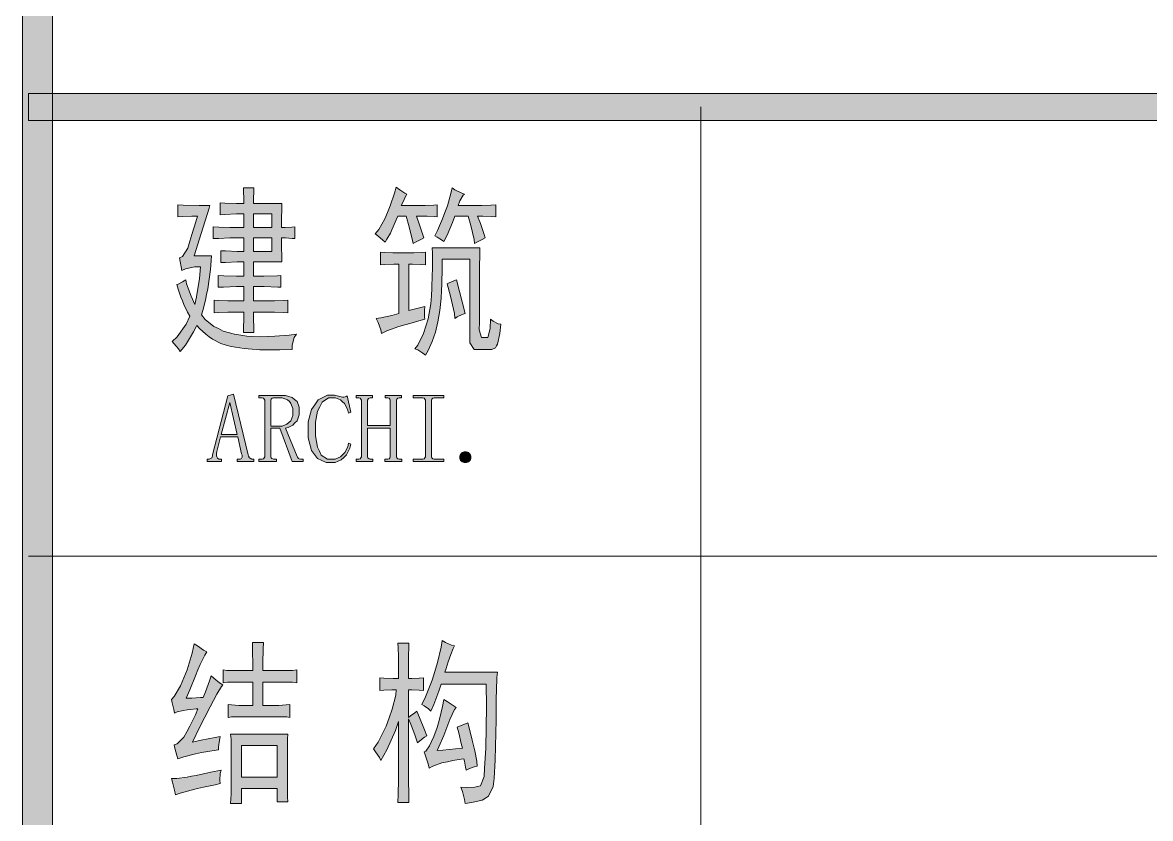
# Model space of a CAD drawing. Header units: millimetres. Extents: x 0 to 414, y 0 to 292.
# Drawn here: x 354.72 to 372.45, y 185.35 to 197.86 of the extents above; entities that cross this region are included whole.
import ezdxf

# ---------------------------------------------------------------- set-up
doc = ezdxf.new("R2010")
doc.units = ezdxf.units.MM

msp = doc.modelspace()

# ---------------------------------------------------------------- hatches: boundary and pattern name
h = msp.add_hatch(color=0)
h.dxf.hatch_style = 2
h.paths.add_polyline_path([(355.194306, 9.846028), (354.721583, 9.846028), (354.721583, 282.620861), (355.194306, 282.620861)])
h = msp.add_hatch(color=0)
h.dxf.hatch_style = 2
h.paths.add_polyline_path([(354.813306, 196.320833), (354.813306, 196.747694), (404.237472, 196.747694), (404.237472, 196.320833)])
h = msp.add_hatch(color=0)
h.paths.add_polyline_path([(358.199972, 195.019083), (358.199972, 195.089639), (358.196444, 195.213111), (358.192917, 195.2625), (358.358722, 195.2625), (358.355194, 195.213111), (358.351667, 195.089639), (358.351667, 195.019083), (358.799694, 195.019083), (358.796167, 194.952056), (358.792639, 194.761556), (358.792639, 194.641611), (358.849083, 194.641611), (358.954917, 194.645139), (359.000778, 194.652194), (359.000778, 194.465222), (358.958444, 194.46875), (358.852611, 194.475806), (358.792639, 194.475806), (358.792639, 194.352333), (358.796167, 194.165361), (358.799694, 194.098333), (358.351667, 194.098333), (358.351667, 193.876083), (358.513944, 193.876083), (358.729139, 193.879611), (358.782056, 193.886667), (358.782056, 193.699694), (358.732667, 193.703222), (358.517472, 193.710278), (358.351667, 193.710278), (358.351667, 193.488028), (358.598611, 193.488028), (358.67975, 193.488028), (358.824389, 193.491556), (358.891417, 193.498611), (358.891417, 193.297528), (358.824389, 193.304583), (358.67975, 193.311639), (358.598611, 193.311639), (358.351667, 193.311639), (358.351667, 193.216389), (358.355194, 193.054111), (358.358722, 192.987083), (358.192917, 192.987083), (358.196444, 193.054111), (358.199972, 193.216389), (358.199972, 193.311639), (358.009472, 193.311639), (357.945972, 193.311639), (357.808389, 193.304583), (357.734306, 193.297528), (357.734306, 193.498611), (357.804861, 193.491556), (357.945972, 193.488028), (358.016528, 193.488028), (358.199972, 193.488028), (358.199972, 193.710278), (358.083556, 193.710278), (357.882472, 193.703222), (357.794278, 193.699694), (357.794278, 193.886667), (357.886, 193.879611), (358.087083, 193.876083), (358.199972, 193.876083), (358.199972, 194.098333), (358.094139, 194.098333), (357.910694, 194.091278), (357.836611, 194.08775), (357.836611, 194.274722), (357.910694, 194.271194), (358.094139, 194.264139), (358.199972, 194.264139), (358.199972, 194.475806), (358.051806, 194.475806), (357.977722, 194.475806), (357.808389, 194.46875), (357.720194, 194.465222), (357.720194, 194.652194), (357.808389, 194.645139), (357.977722, 194.641611), (358.051806, 194.641611), (358.199972, 194.641611), (358.199972, 194.853278), (358.087083, 194.853278), (357.900111, 194.846222), (357.826028, 194.839167), (357.826028, 195.029667), (357.900111, 195.022611), (358.087083, 195.019083)])
h.paths.add_polyline_path([(358.640944, 194.264139), (358.640944, 194.475806), (358.351667, 194.475806), (358.351667, 194.264139)])
h.paths.add_polyline_path([(358.640944, 194.641611), (358.640944, 194.853278), (358.351667, 194.853278), (358.351667, 194.641611)])
h = msp.add_hatch(color=0)
h.dxf.hatch_style = 2
h.paths.add_polyline_path([(360.761139, 195.163722), (360.7435, 195.124917), (360.697639, 195.033194), (360.672944, 194.983806), (360.962222, 194.983806), (361.050417, 194.983806), (361.188, 194.990861), (361.237389, 194.994389), (361.237389, 194.807417), (361.195056, 194.814472), (361.082167, 194.818), (361.011611, 194.818), (360.912833, 194.818), (360.955167, 194.698056), (361.011611, 194.525194), (361.02925, 194.475806), (360.983389, 194.451111), (360.898722, 194.408778), (360.863444, 194.387611), (360.852861, 194.437), (360.799944, 194.652194), (360.754083, 194.818), (360.620028, 194.818), (360.595333, 194.758028), (360.549472, 194.648667), (360.524778, 194.602806), (360.503611, 194.553417), (360.450694, 194.458167), (360.422472, 194.408778), (360.383667, 194.440528), (360.306056, 194.507556), (360.263722, 194.542833), (360.323694, 194.606333), (360.418944, 194.775667), (360.45775, 194.877972), (360.500083, 194.980278), (360.567111, 195.177833), (360.595333, 195.273083), (360.651778, 195.234278), (360.732917, 195.177833)])
h = msp.add_hatch(color=0)
h.dxf.hatch_style = 2
h.paths.add_polyline_path([(361.34675, 194.419361), (361.307944, 194.447583), (361.237389, 194.489917), (361.202111, 194.507556), (361.244444, 194.592222), (361.325583, 194.775667), (361.360861, 194.877972), (361.399667, 194.980278), (361.456111, 195.174306), (361.477278, 195.2625), (361.519611, 195.234278), (361.614861, 195.184889), (361.667778, 195.163722), (361.650139, 195.146083), (361.597222, 195.057889), (361.569, 194.983806), (361.868861, 194.983806), (361.939417, 194.983806), (362.084056, 194.990861), (362.161667, 194.994389), (362.161667, 194.807417), (362.098167, 194.814472), (361.957056, 194.818), (361.875917, 194.818), (361.91825, 194.701583), (361.978222, 194.528722), (361.992333, 194.475806), (361.946472, 194.451111), (361.865333, 194.408778), (361.826528, 194.387611), (361.819472, 194.451111), (361.770083, 194.669833), (361.72775, 194.818), (361.519611, 194.818), (361.480806, 194.719222), (361.396139, 194.518139)])
h = msp.add_hatch(color=0)
h.dxf.hatch_style = 2
h.paths.add_polyline_path([(357.667278, 194.983806), (357.656694, 194.941472), (357.529694, 194.546361), (357.420333, 194.197111), (357.691972, 194.197111), (357.674333, 193.981917), (357.632, 193.675), (357.614361, 193.586806), (357.596722, 193.498611), (357.557917, 193.336333), (357.53675, 193.265778), (357.593194, 193.195222), (357.72725, 193.085861), (357.801333, 193.050583), (357.875417, 193.011778), (358.051806, 192.962389), (358.150583, 192.948278), (358.249361, 192.934167), (358.464556, 192.923583), (358.573917, 192.927111), (358.686806, 192.930639), (358.912583, 192.948278), (359.025472, 192.965917), (358.993722, 192.909472), (358.961972, 192.789528), (358.958444, 192.7225), (358.767944, 192.715444), (358.453972, 192.718972), (358.3305, 192.729556), (358.207028, 192.736611), (358.002417, 192.768361), (357.921278, 192.793056), (357.840139, 192.81775), (357.709611, 192.884778), (357.656694, 192.923583), (357.603778, 192.962389), (357.505, 193.050583), (357.459139, 193.099972), (357.40975, 193.001194), (357.28275, 192.793056), (357.201611, 192.69075), (357.173389, 192.733083), (357.106361, 192.810694), (357.071083, 192.845972), (357.152222, 192.923583), (357.293333, 193.121139), (357.353306, 193.244611), (357.3145, 193.311639), (357.254528, 193.431583), (357.233361, 193.488028), (357.208667, 193.544472), (357.166333, 193.671472), (357.145167, 193.742028), (357.166333, 193.749083), (357.236889, 193.787889), (357.286278, 193.819639), (357.296861, 193.752611), (357.370944, 193.558583), (357.427389, 193.431583), (357.455611, 193.548), (357.501472, 193.840806), (357.519111, 194.020722), (357.427389, 194.020722), (357.28275, 193.9925), (357.226306, 193.964278), (357.1875, 194.165361), (357.236889, 194.186528), (357.318028, 194.317056), (357.353306, 194.426417), (357.385056, 194.53225), (357.445028, 194.729806), (357.469722, 194.818), (357.385056, 194.818), (357.233361, 194.814472), (357.162806, 194.807417), (357.162806, 194.994389), (357.243944, 194.990861), (357.497944, 194.983806)])
h = msp.add_hatch(color=0)
h.dxf.hatch_style = 2
h.paths.add_polyline_path([(360.814056, 194.242972), (360.8705, 194.242972), (360.990444, 194.2465), (361.053944, 194.253556), (361.053944, 194.052472), (360.983389, 194.059528), (360.852861, 194.063056), (360.796417, 194.063056), (360.796417, 193.332806), (361.046889, 193.399833), (361.039833, 193.332806), (361.039833, 193.234028), (361.046889, 193.19875), (360.986917, 193.181111), (360.831694, 193.138778), (360.732917, 193.110556), (360.637667, 193.082333), (360.450694, 193.015306), (360.3625, 192.9765), (360.351917, 193.032944), (360.309583, 193.149361), (360.281361, 193.209333), (360.351917, 193.219917), (360.528306, 193.258722), (360.637667, 193.286944), (360.637667, 194.063056), (360.560056, 194.063056), (360.411889, 194.059528), (360.348389, 194.052472), (360.348389, 194.253556), (360.411889, 194.2465), (360.542417, 194.242972), (360.605917, 194.242972)])
h = msp.add_hatch(color=0)
h.dxf.hatch_style = 2
h.paths.add_polyline_path([(361.911194, 194.320583), (361.907667, 194.218278), (361.904139, 194.02425), (361.904139, 193.932528), (361.904139, 193.156417), (361.897083, 193.032944), (361.935889, 192.909472), (361.978222, 192.909472), (362.009972, 192.909472), (362.038194, 192.909472), (362.073472, 193.054111), (362.077, 193.19875), (362.119333, 193.167), (362.200472, 193.128194), (362.242806, 193.121139), (362.225167, 192.9765), (362.189889, 192.807167), (362.17225, 192.778944), (362.154611, 192.750722), (362.098167, 192.7225), (362.059361, 192.7225), (361.8865, 192.7225), (361.819472, 192.7225), (361.752444, 192.828333), (361.752444, 192.934167), (361.752444, 194.140667), (361.318528, 194.140667), (361.318528, 194.003083), (361.315, 193.752611), (361.307944, 193.64325), (361.300889, 193.530361), (361.279722, 193.332806), (361.265611, 193.244611), (361.2515, 193.156417), (361.212694, 192.994139), (361.188, 192.923583), (361.163306, 192.8495), (361.096278, 192.704861), (361.053944, 192.634306), (361.015139, 192.666056), (360.934, 192.715444), (360.888139, 192.733083), (360.937528, 192.793056), (361.025722, 192.972972), (361.061, 193.089389), (361.099806, 193.205806), (361.142139, 193.442167), (361.149194, 193.565639), (361.15625, 193.685583), (361.163306, 193.893722), (361.166833, 193.981917), (361.166833, 194.066583), (361.166833, 194.235917), (361.163306, 194.320583)])
h = msp.add_hatch(color=0)
h.dxf.hatch_style = 2
h.paths.add_polyline_path([(361.678361, 193.286944), (361.6325, 193.272833), (361.551361, 193.234028), (361.519611, 193.209333), (361.512556, 193.286944), (361.449056, 193.558583), (361.396139, 193.752611), (361.427889, 193.77025), (361.501972, 193.802), (361.544306, 193.819639)])
h = msp.add_hatch(color=0)
h.paths.add_polyline_path([(358.104722, 191.350194), (357.833083, 191.350194), (357.776639, 191.120889), (357.769583, 191.092667), (357.769583, 191.050333), (357.776639, 191.032694), (357.783694, 191.015056), (357.808389, 190.997417), (357.833083, 190.997417), (357.850722, 190.997417), (357.850722, 190.962139), (357.624944, 190.962139), (357.624944, 190.997417), (357.642583, 190.997417), (357.656694, 190.997417), (357.677861, 191.008), (357.6955, 191.022111), (357.706083, 191.046806), (357.709611, 191.064444), (357.945972, 191.99225), (358.037694, 192.020472), (358.267, 191.064444), (358.274056, 191.046806), (358.288167, 191.022111), (358.29875, 191.015056), (358.326972, 190.997417), (358.341083, 190.997417), (358.358722, 190.997417), (358.358722, 190.962139), (358.097667, 190.962139), (358.097667, 190.997417), (358.122361, 190.997417), (358.14, 190.997417), (358.161167, 191.008), (358.168222, 191.018583), (358.17175, 191.029167), (358.17175, 191.060917), (358.164694, 191.082083)])
h.paths.add_polyline_path([(357.977722, 191.889944), (357.843667, 191.385472), (358.097667, 191.385472)])
h = msp.add_hatch(color=0)
h.paths.add_polyline_path([(359.071333, 191.755889), (359.071333, 191.695917), (359.039583, 191.600667), (359.004306, 191.568917), (358.972556, 191.533639), (358.898472, 191.494833), (358.856139, 191.487778), (359.036056, 191.03975), (359.043111, 191.029167), (359.057222, 191.011528), (359.071333, 191.004472), (359.088972, 190.997417), (359.131306, 190.997417), (359.131306, 190.962139), (358.961972, 190.962139), (358.764417, 191.48425), (358.623306, 191.48425), (358.623306, 191.046806), (358.623306, 191.036222), (358.630361, 191.018583), (358.640944, 191.011528), (358.665639, 190.997417), (358.67975, 190.997417), (358.715028, 190.997417), (358.715028, 190.962139), (358.436333, 190.962139), (358.436333, 190.997417), (358.471611, 190.997417), (358.48925, 190.997417), (358.510417, 191.004472), (358.521, 191.018583), (358.528056, 191.036222), (358.528056, 191.046806), (358.528056, 191.914639), (358.528056, 191.925222), (358.521, 191.942861), (358.510417, 191.956972), (358.48925, 191.9605), (358.471611, 191.9605), (358.436333, 191.9605), (358.436333, 191.999306), (358.782056, 191.999306), (358.852611, 191.999306), (358.958444, 191.967556), (358.99725, 191.935806), (359.036056, 191.907583), (359.071333, 191.815861)])
h.paths.add_polyline_path([(358.623306, 191.519528), (358.757361, 191.519528), (358.803222, 191.519528), (358.877306, 191.54775), (358.909056, 191.572444), (358.940806, 191.600667), (358.969028, 191.685333), (358.969028, 191.741778), (358.969028, 191.794694), (358.940806, 191.875833), (358.916111, 191.904056), (358.887889, 191.932278), (358.803222, 191.9605), (358.746778, 191.9605), (358.67975, 191.9605), (358.665639, 191.9605), (358.648, 191.956972), (358.630361, 191.942861), (358.623306, 191.925222), (358.623306, 191.914639)])
h = msp.add_hatch(color=0)
h.dxf.hatch_style = 2
h.paths.add_polyline_path([(359.579333, 190.9445), (359.494667, 190.9445), (359.360611, 191.008), (359.311222, 191.0715), (359.261833, 191.135), (359.212444, 191.336083), (359.212444, 191.470139), (359.212444, 191.586556), (359.265361, 191.777056), (359.318278, 191.851139), (359.371194, 191.92875), (359.515833, 192.002833), (359.604028, 192.002833), (359.625194, 192.002833), (359.667528, 191.995778), (359.688694, 191.988722), (359.709861, 191.981667), (359.748667, 191.974611), (359.762778, 191.974611), (359.773361, 191.974611), (359.794528, 191.978139), (359.808639, 191.981667), (359.82275, 191.995778), (359.882722, 191.73825), (359.847444, 191.724139), (359.829806, 191.784111), (359.780417, 191.872306), (359.752194, 191.900528), (359.720444, 191.932278), (359.642833, 191.9605), (359.593444, 191.9605), (359.529944, 191.9605), (359.431167, 191.893472), (359.395889, 191.822917), (359.360611, 191.752361), (359.325333, 191.5795), (359.325333, 191.477194), (359.325333, 191.364306), (359.357083, 191.187917), (359.388833, 191.124417), (359.417056, 191.060917), (359.515833, 190.997417), (359.586389, 190.997417), (359.635778, 190.997417), (359.720444, 191.032694), (359.752194, 191.067972), (359.787472, 191.10325), (359.836861, 191.194972), (359.847444, 191.251417), (359.882722, 191.233778), (359.868611, 191.170278), (359.812167, 191.067972), (359.773361, 191.025639), (359.731028, 190.986833), (359.635778, 190.9445)])
h = msp.add_hatch(color=0)
h.dxf.hatch_style = 2
h.paths.add_polyline_path([(360.598861, 191.046806), (360.598861, 191.036222), (360.605917, 191.018583), (360.620028, 191.004472), (360.641194, 190.997417), (360.651778, 190.997417), (360.683528, 190.997417), (360.683528, 190.962139), (360.415417, 190.962139), (360.415417, 190.997417), (360.447167, 190.997417), (360.461278, 190.997417), (360.482444, 191.004472), (360.496556, 191.018583), (360.500083, 191.036222), (360.500083, 191.046806), (360.500083, 191.487778), (360.143778, 191.487778), (360.143778, 191.046806), (360.143778, 191.036222), (360.150833, 191.018583), (360.168472, 191.004472), (360.186111, 190.997417), (360.200222, 190.997417), (360.228444, 190.997417), (360.228444, 190.962139), (359.963861, 190.962139), (359.963861, 190.997417), (359.992083, 190.997417), (360.006194, 190.997417), (360.027361, 191.004472), (360.041472, 191.018583), (360.048528, 191.036222), (360.048528, 191.046806), (360.048528, 191.914639), (360.048528, 191.925222), (360.041472, 191.942861), (360.027361, 191.956972), (360.006194, 191.9605), (359.992083, 191.9605), (359.967389, 191.9605), (359.967389, 191.999306), (360.221389, 191.999306), (360.221389, 191.9605), (360.200222, 191.9605), (360.186111, 191.9605), (360.168472, 191.956972), (360.157889, 191.949917), (360.143778, 191.925222), (360.143778, 191.914639), (360.143778, 191.526583), (360.500083, 191.526583), (360.500083, 191.914639), (360.500083, 191.925222), (360.496556, 191.942861), (360.482444, 191.956972), (360.461278, 191.9605), (360.447167, 191.9605), (360.422472, 191.9605), (360.422472, 191.999306), (360.676472, 191.999306), (360.676472, 191.9605), (360.651778, 191.9605), (360.641194, 191.9605), (360.620028, 191.956972), (360.605917, 191.942861), (360.598861, 191.925222), (360.598861, 191.914639)])
h = msp.add_hatch(color=0)
h.dxf.hatch_style = 2
h.paths.add_polyline_path([(360.859917, 191.9605), (360.859917, 191.999306), (361.343222, 191.999306), (361.343222, 191.9605), (361.202111, 191.9605), (361.191528, 191.9605), (361.170361, 191.956972), (361.15625, 191.942861), (361.149194, 191.925222), (361.149194, 191.914639), (361.149194, 191.046806), (361.149194, 191.036222), (361.15625, 191.018583), (361.170361, 191.004472), (361.191528, 190.997417), (361.202111, 190.997417), (361.343222, 190.997417), (361.343222, 190.962139), (360.859917, 190.962139), (360.859917, 190.997417), (360.9975, 190.997417), (361.011611, 190.997417), (361.032778, 191.004472), (361.046889, 191.018583), (361.053944, 191.036222), (361.053944, 191.046806), (361.053944, 191.914639), (361.053944, 191.925222), (361.046889, 191.942861), (361.032778, 191.956972), (361.011611, 191.9605), (360.9975, 191.9605)])
h = msp.add_hatch(color=0)
h.dxf.hatch_style = 2
h.paths.add_polyline_path([(361.766556, 191.029167), (361.766556, 191.011528), (361.755972, 190.979778), (361.741861, 190.969194), (361.731278, 190.955083), (361.699528, 190.9445), (361.681889, 190.9445), (361.66425, 190.9445), (361.6325, 190.955083), (361.621917, 190.969194), (361.607806, 190.979778), (361.597222, 191.011528), (361.597222, 191.029167), (361.597222, 191.046806), (361.607806, 191.078556), (361.621917, 191.089139), (361.6325, 191.10325), (361.66425, 191.113833), (361.681889, 191.113833), (361.699528, 191.113833), (361.731278, 191.10325), (361.741861, 191.089139), (361.755972, 191.078556), (361.766556, 191.046806)])
h = msp.add_hatch(color=0)
h.dxf.hatch_style = 2
h.paths.add_polyline_path([(361.512556, 188.062306), (361.491389, 188.0235), (361.452583, 187.92825), (361.431417, 187.871806), (361.413778, 187.815361), (361.3785, 187.706), (361.360861, 187.649556), (362.186361, 187.649556), (362.179306, 187.568417), (362.17225, 187.360278), (362.168722, 187.240333), (362.168722, 186.901667), (362.151083, 186.270194), (362.136972, 185.977389), (362.119333, 185.853917), (362.048778, 185.702222), (361.999389, 185.670472), (361.946472, 185.638722), (361.784194, 185.599917), (361.678361, 185.585806), (361.667778, 185.649306), (361.636028, 185.776306), (361.611333, 185.843333), (361.699528, 185.836278), (361.830056, 185.843333), (361.875917, 185.853917), (361.921778, 185.8645), (361.978222, 186.009139), (361.985278, 186.143194), (362.002917, 186.453639), (362.0135, 187.113333), (362.009972, 187.462583), (361.304417, 187.462583), (361.265611, 187.349694), (361.184472, 187.141556), (361.138611, 187.03925), (361.103333, 187.074528), (361.032778, 187.123917), (360.9975, 187.141556), (361.057472, 187.2615), (361.163306, 187.522556), (361.202111, 187.660139), (361.244444, 187.80125), (361.304417, 188.044667), (361.318528, 188.1505), (361.371444, 188.115222), (361.466694, 188.072889)])
h = msp.add_hatch(color=0)
h.dxf.hatch_style = 2
h.paths.add_polyline_path([(357.617889, 187.970583), (357.586139, 187.917667), (357.515583, 187.773028), (357.476778, 187.684833), (357.4415, 187.593111), (357.349778, 187.374389), (357.293333, 187.240333), (357.385056, 187.243861), (357.519111, 187.250917), (357.561444, 187.250917), (357.596722, 187.339111), (357.660222, 187.511972), (357.684917, 187.593111), (357.72725, 187.554306), (357.818972, 187.48375), (357.868361, 187.452), (357.847194, 187.427306), (357.773111, 187.307361), (357.723722, 187.205056), (357.670806, 187.106278), (357.505, 186.778194), (357.395639, 186.552417), (357.529694, 186.580639), (357.748417, 186.622972), (357.826028, 186.640611), (357.815444, 186.580639), (357.801333, 186.474806), (357.801333, 186.428944), (357.766056, 186.425417), (357.632, 186.40425), (357.53675, 186.386611), (357.4415, 186.368972), (357.254528, 186.319583), (357.162806, 186.287833), (357.145167, 186.34075), (357.116944, 186.453639), (357.102833, 186.506556), (357.152222, 186.524194), (357.254528, 186.6265), (357.303917, 186.714694), (357.353306, 186.799361), (357.4415, 186.979278), (357.476778, 187.074528), (357.448556, 187.074528), (357.363889, 187.063944), (357.307444, 187.056889), (357.251, 187.049833), (357.152222, 187.025139), (357.109889, 187.0075), (357.099306, 187.063944), (357.074611, 187.16625), (357.0605, 187.219167), (357.106361, 187.268556), (357.205139, 187.437889), (357.258056, 187.561361), (357.307444, 187.684833), (357.388583, 187.949417), (357.420333, 188.094056), (357.469722, 188.062306), (357.5685, 187.998806)])
h = msp.add_hatch(color=0)
h.dxf.hatch_style = 2
h.paths.add_polyline_path([(358.341083, 187.67425), (358.341083, 187.765972), (358.337556, 187.988222), (358.334028, 188.115222), (358.510417, 188.115222), (358.503361, 188.016444), (358.499833, 187.794194), (358.499833, 187.67425), (358.74325, 187.67425), (358.820861, 187.67425), (358.9655, 187.677778), (359.032528, 187.684833), (359.032528, 187.48375), (358.9655, 187.490806), (358.824389, 187.494333), (358.750306, 187.494333), (358.499833, 187.494333), (358.499833, 187.127444), (358.690333, 187.127444), (358.750306, 187.127444), (358.866722, 187.1345), (358.923167, 187.141556), (358.923167, 186.940472), (358.873778, 186.947528), (358.753833, 186.951056), (358.683278, 186.951056), (358.199972, 186.951056), (358.129417, 186.951056), (358.005944, 186.947528), (357.953028, 186.940472), (357.953028, 187.141556), (358.005944, 187.1345), (358.122361, 187.127444), (358.185861, 187.127444), (358.341083, 187.127444), (358.341083, 187.494333), (358.161167, 187.494333), (358.083556, 187.494333), (357.942444, 187.490806), (357.875417, 187.48375), (357.875417, 187.684833), (357.931861, 187.677778), (358.062389, 187.67425), (358.143528, 187.67425)])
h = msp.add_hatch(color=0)
h.dxf.hatch_style = 2
h.paths.add_polyline_path([(360.930472, 186.541833), (360.895194, 186.647667), (360.824639, 186.834639), (360.789361, 186.919306), (360.789361, 186.076167), (360.789361, 185.95975), (360.792889, 185.719861), (360.796417, 185.599917), (360.620028, 185.599917), (360.627083, 185.726917), (360.630611, 185.963278), (360.630611, 186.076167), (360.630611, 186.873444), (360.58475, 186.735861), (360.447167, 186.428944), (360.355444, 186.263139), (360.33075, 186.309), (360.270778, 186.397194), (360.239028, 186.443056), (360.313111, 186.552417), (360.436583, 186.799361), (360.485972, 186.933417), (360.531833, 187.071), (360.588278, 187.289722), (360.595333, 187.374389), (360.528306, 187.374389), (360.401306, 187.367333), (360.337806, 187.360278), (360.337806, 187.561361), (360.401306, 187.554306), (360.545944, 187.550778), (360.630611, 187.550778), (360.630611, 187.804778), (360.630611, 187.889444), (360.627083, 188.037611), (360.620028, 188.104639), (360.796417, 188.104639), (360.792889, 188.048194), (360.789361, 187.900028), (360.789361, 187.804778), (360.789361, 187.550778), (360.842278, 187.550778), (360.958694, 187.554306), (361.022194, 187.561361), (361.022194, 187.360278), (360.958694, 187.367333), (360.842278, 187.374389), (360.789361, 187.374389), (360.789361, 186.940472), (360.821111, 186.961639), (360.888139, 187.011028), (360.919889, 187.03925), (360.962222, 186.940472), (361.039833, 186.746444), (361.078639, 186.651194), (361.039833, 186.630028), (360.96575, 186.573583)])
h = msp.add_hatch(color=0)
h.dxf.hatch_style = 2
h.paths.add_polyline_path([(361.660722, 186.287833), (361.614861, 186.280778), (361.484333, 186.259611), (361.399667, 186.241972), (361.315, 186.224333), (361.170361, 186.174944), (361.113917, 186.143194), (361.096278, 186.210222), (361.057472, 186.337222), (361.036306, 186.397194), (361.061, 186.407778), (361.120972, 186.492444), (361.152722, 186.563), (361.188, 186.637083), (361.240917, 186.781722), (361.262083, 186.855806), (361.28325, 186.933417), (361.325583, 187.113333), (361.34675, 187.219167), (361.396139, 187.190944), (361.491389, 187.127444), (361.53725, 187.095694), (361.512556, 187.063944), (361.438472, 186.905194), (361.392611, 186.778194), (361.343222, 186.654722), (361.265611, 186.474806), (361.237389, 186.418361), (361.329111, 186.425417), (361.526667, 186.443056), (361.636028, 186.453639), (361.618389, 186.53125), (361.579583, 186.697056), (361.551361, 186.78525), (361.720694, 186.852278), (361.745389, 186.757028), (361.79125, 186.580639), (361.812417, 186.495972), (361.830056, 186.414833), (361.861806, 186.252556), (361.868861, 186.174944), (361.823, 186.164361), (361.734806, 186.132611), (361.696, 186.107917), (361.685417, 186.157306), (361.667778, 186.249028)])
h = msp.add_hatch(color=0)
h.paths.add_polyline_path([(358.891417, 186.675889), (358.887889, 186.601806), (358.884361, 186.443056), (358.884361, 186.351333), (358.884361, 185.977389), (358.884361, 185.871556), (358.887889, 185.688111), (358.891417, 185.6105), (358.725611, 185.6105), (358.725611, 185.822167), (358.161167, 185.822167), (358.161167, 185.585806), (357.991833, 185.585806), (357.998889, 185.730444), (358.002417, 185.920944), (358.002417, 185.963278), (358.002417, 186.376028), (358.002417, 186.443056), (357.998889, 186.591222), (357.991833, 186.675889)])
h.paths.add_polyline_path([(358.725611, 185.998556), (358.725611, 186.495972), (358.161167, 186.495972), (358.161167, 185.998556)])
h = msp.add_hatch(color=0)
h.dxf.hatch_style = 2
h.paths.add_polyline_path([(357.843667, 186.107917), (357.829556, 186.058528), (357.8225, 185.952694), (357.826028, 185.899778), (357.748417, 185.882139), (357.5685, 185.843333), (357.469722, 185.822167), (357.370944, 185.797472), (357.198083, 185.748083), (357.127528, 185.719861), (357.109889, 185.793944), (357.078139, 185.920944), (357.0605, 185.977389), (357.148694, 185.980917), (357.307444, 186.002083), (357.378, 186.016194), (357.448556, 186.026778), (357.681389, 186.076167)])

# ---------------------------------------------------------------- linework, layer by layer
at = {"color": 0, "lineweight": 0}
for points in [[(355.194306, 9.846028), (354.721583, 9.846028), (354.721583, 282.620861), (355.194306, 282.620861)], [(354.813306, 196.320833), (354.813306, 196.747694), (404.237472, 196.747694), (404.237472, 196.320833)], [(358.199972, 195.019083), (358.199972, 195.089639), (358.196444, 195.213111), (358.192917, 195.2625), (358.358722, 195.2625), (358.355194, 195.213111), (358.351667, 195.089639), (358.351667, 195.019083), (358.799694, 195.019083), (358.796167, 194.952056), (358.792639, 194.761556), (358.792639, 194.641611), (358.849083, 194.641611), (358.954917, 194.645139), (359.000778, 194.652194), (359.000778, 194.465222), (358.958444, 194.46875), (358.852611, 194.475806), (358.792639, 194.475806), (358.792639, 194.352333), (358.796167, 194.165361), (358.799694, 194.098333), (358.351667, 194.098333), (358.351667, 193.876083), (358.513944, 193.876083), (358.729139, 193.879611), (358.782056, 193.886667), (358.782056, 193.699694), (358.732667, 193.703222), (358.517472, 193.710278), (358.351667, 193.710278), (358.351667, 193.488028), (358.598611, 193.488028), (358.67975, 193.488028), (358.824389, 193.491556), (358.891417, 193.498611), (358.891417, 193.297528), (358.824389, 193.304583), (358.67975, 193.311639), (358.598611, 193.311639), (358.351667, 193.311639), (358.351667, 193.216389), (358.355194, 193.054111), (358.358722, 192.987083), (358.192917, 192.987083), (358.196444, 193.054111), (358.199972, 193.216389), (358.199972, 193.311639), (358.009472, 193.311639), (357.945972, 193.311639), (357.808389, 193.304583), (357.734306, 193.297528), (357.734306, 193.498611), (357.804861, 193.491556), (357.945972, 193.488028), (358.016528, 193.488028), (358.199972, 193.488028), (358.199972, 193.710278), (358.083556, 193.710278), (357.882472, 193.703222), (357.794278, 193.699694), (357.794278, 193.886667), (357.886, 193.879611), (358.087083, 193.876083), (358.199972, 193.876083), (358.199972, 194.098333), (358.094139, 194.098333), (357.910694, 194.091278), (357.836611, 194.08775), (357.836611, 194.274722), (357.910694, 194.271194), (358.094139, 194.264139), (358.199972, 194.264139), (358.199972, 194.475806), (358.051806, 194.475806), (357.977722, 194.475806), (357.808389, 194.46875), (357.720194, 194.465222), (357.720194, 194.652194), (357.808389, 194.645139), (357.977722, 194.641611), (358.051806, 194.641611), (358.199972, 194.641611), (358.199972, 194.853278), (358.087083, 194.853278), (357.900111, 194.846222), (357.826028, 194.839167), (357.826028, 195.029667), (357.900111, 195.022611), (358.087083, 195.019083)], [(360.761139, 195.163722), (360.7435, 195.124917), (360.697639, 195.033194), (360.672944, 194.983806), (360.962222, 194.983806), (361.050417, 194.983806), (361.188, 194.990861), (361.237389, 194.994389), (361.237389, 194.807417), (361.195056, 194.814472), (361.082167, 194.818), (361.011611, 194.818), (360.912833, 194.818), (360.955167, 194.698056), (361.011611, 194.525194), (361.02925, 194.475806), (360.983389, 194.451111), (360.898722, 194.408778), (360.863444, 194.387611), (360.852861, 194.437), (360.799944, 194.652194), (360.754083, 194.818), (360.620028, 194.818), (360.595333, 194.758028), (360.549472, 194.648667), (360.524778, 194.602806), (360.503611, 194.553417), (360.450694, 194.458167), (360.422472, 194.408778), (360.383667, 194.440528), (360.306056, 194.507556), (360.263722, 194.542833), (360.323694, 194.606333), (360.418944, 194.775667), (360.45775, 194.877972), (360.500083, 194.980278), (360.567111, 195.177833), (360.595333, 195.273083), (360.651778, 195.234278), (360.732917, 195.177833)], [(361.34675, 194.419361), (361.307944, 194.447583), (361.237389, 194.489917), (361.202111, 194.507556), (361.244444, 194.592222), (361.325583, 194.775667), (361.360861, 194.877972), (361.399667, 194.980278), (361.456111, 195.174306), (361.477278, 195.2625), (361.519611, 195.234278), (361.614861, 195.184889), (361.667778, 195.163722), (361.650139, 195.146083), (361.597222, 195.057889), (361.569, 194.983806), (361.868861, 194.983806), (361.939417, 194.983806), (362.084056, 194.990861), (362.161667, 194.994389), (362.161667, 194.807417), (362.098167, 194.814472), (361.957056, 194.818), (361.875917, 194.818), (361.91825, 194.701583), (361.978222, 194.528722), (361.992333, 194.475806), (361.946472, 194.451111), (361.865333, 194.408778), (361.826528, 194.387611), (361.819472, 194.451111), (361.770083, 194.669833), (361.72775, 194.818), (361.519611, 194.818), (361.480806, 194.719222), (361.396139, 194.518139)], [(357.667278, 194.983806), (357.656694, 194.941472), (357.529694, 194.546361), (357.420333, 194.197111), (357.691972, 194.197111), (357.674333, 193.981917), (357.632, 193.675), (357.614361, 193.586806), (357.596722, 193.498611), (357.557917, 193.336333), (357.53675, 193.265778), (357.593194, 193.195222), (357.72725, 193.085861), (357.801333, 193.050583), (357.875417, 193.011778), (358.051806, 192.962389), (358.150583, 192.948278), (358.249361, 192.934167), (358.464556, 192.923583), (358.573917, 192.927111), (358.686806, 192.930639), (358.912583, 192.948278), (359.025472, 192.965917), (358.993722, 192.909472), (358.961972, 192.789528), (358.958444, 192.7225), (358.767944, 192.715444), (358.453972, 192.718972), (358.3305, 192.729556), (358.207028, 192.736611), (358.002417, 192.768361), (357.921278, 192.793056), (357.840139, 192.81775), (357.709611, 192.884778), (357.656694, 192.923583), (357.603778, 192.962389), (357.505, 193.050583), (357.459139, 193.099972), (357.40975, 193.001194), (357.28275, 192.793056), (357.201611, 192.69075), (357.173389, 192.733083), (357.106361, 192.810694), (357.071083, 192.845972), (357.152222, 192.923583), (357.293333, 193.121139), (357.353306, 193.244611), (357.3145, 193.311639), (357.254528, 193.431583), (357.233361, 193.488028), (357.208667, 193.544472), (357.166333, 193.671472), (357.145167, 193.742028), (357.166333, 193.749083), (357.236889, 193.787889), (357.286278, 193.819639), (357.296861, 193.752611), (357.370944, 193.558583), (357.427389, 193.431583), (357.455611, 193.548), (357.501472, 193.840806), (357.519111, 194.020722), (357.427389, 194.020722), (357.28275, 193.9925), (357.226306, 193.964278), (357.1875, 194.165361), (357.236889, 194.186528), (357.318028, 194.317056), (357.353306, 194.426417), (357.385056, 194.53225), (357.445028, 194.729806), (357.469722, 194.818), (357.385056, 194.818), (357.233361, 194.814472), (357.162806, 194.807417), (357.162806, 194.994389), (357.243944, 194.990861), (357.497944, 194.983806)], [(358.640944, 194.641611), (358.640944, 194.853278), (358.351667, 194.853278), (358.351667, 194.641611)], [(358.640944, 194.264139), (358.640944, 194.475806), (358.351667, 194.475806), (358.351667, 194.264139)], [(360.814056, 194.242972), (360.8705, 194.242972), (360.990444, 194.2465), (361.053944, 194.253556), (361.053944, 194.052472), (360.983389, 194.059528), (360.852861, 194.063056), (360.796417, 194.063056), (360.796417, 193.332806), (361.046889, 193.399833), (361.039833, 193.332806), (361.039833, 193.234028), (361.046889, 193.19875), (360.986917, 193.181111), (360.831694, 193.138778), (360.732917, 193.110556), (360.637667, 193.082333), (360.450694, 193.015306), (360.3625, 192.9765), (360.351917, 193.032944), (360.309583, 193.149361), (360.281361, 193.209333), (360.351917, 193.219917), (360.528306, 193.258722), (360.637667, 193.286944), (360.637667, 194.063056), (360.560056, 194.063056), (360.411889, 194.059528), (360.348389, 194.052472), (360.348389, 194.253556), (360.411889, 194.2465), (360.542417, 194.242972), (360.605917, 194.242972)], [(361.911194, 194.320583), (361.907667, 194.218278), (361.904139, 194.02425), (361.904139, 193.932528), (361.904139, 193.156417), (361.897083, 193.032944), (361.935889, 192.909472), (361.978222, 192.909472), (362.009972, 192.909472), (362.038194, 192.909472), (362.073472, 193.054111), (362.077, 193.19875), (362.119333, 193.167), (362.200472, 193.128194), (362.242806, 193.121139), (362.225167, 192.9765), (362.189889, 192.807167), (362.17225, 192.778944), (362.154611, 192.750722), (362.098167, 192.7225), (362.059361, 192.7225), (361.8865, 192.7225), (361.819472, 192.7225), (361.752444, 192.828333), (361.752444, 192.934167), (361.752444, 194.140667), (361.318528, 194.140667), (361.318528, 194.003083), (361.315, 193.752611), (361.307944, 193.64325), (361.300889, 193.530361), (361.279722, 193.332806), (361.265611, 193.244611), (361.2515, 193.156417), (361.212694, 192.994139), (361.188, 192.923583), (361.163306, 192.8495), (361.096278, 192.704861), (361.053944, 192.634306), (361.015139, 192.666056), (360.934, 192.715444), (360.888139, 192.733083), (360.937528, 192.793056), (361.025722, 192.972972), (361.061, 193.089389), (361.099806, 193.205806), (361.142139, 193.442167), (361.149194, 193.565639), (361.15625, 193.685583), (361.163306, 193.893722), (361.166833, 193.981917), (361.166833, 194.066583), (361.166833, 194.235917), (361.163306, 194.320583)], [(361.678361, 193.286944), (361.6325, 193.272833), (361.551361, 193.234028), (361.519611, 193.209333), (361.512556, 193.286944), (361.449056, 193.558583), (361.396139, 193.752611), (361.427889, 193.77025), (361.501972, 193.802), (361.544306, 193.819639)], [(358.104722, 191.350194), (357.833083, 191.350194), (357.776639, 191.120889), (357.769583, 191.092667), (357.769583, 191.050333), (357.776639, 191.032694), (357.783694, 191.015056), (357.808389, 190.997417), (357.833083, 190.997417), (357.850722, 190.997417), (357.850722, 190.962139), (357.624944, 190.962139), (357.624944, 190.997417), (357.642583, 190.997417), (357.656694, 190.997417), (357.677861, 191.008), (357.6955, 191.022111), (357.706083, 191.046806), (357.709611, 191.064444), (357.945972, 191.99225), (358.037694, 192.020472), (358.267, 191.064444), (358.274056, 191.046806), (358.288167, 191.022111), (358.29875, 191.015056), (358.326972, 190.997417), (358.341083, 190.997417), (358.358722, 190.997417), (358.358722, 190.962139), (358.097667, 190.962139), (358.097667, 190.997417), (358.122361, 190.997417), (358.14, 190.997417), (358.161167, 191.008), (358.168222, 191.018583), (358.17175, 191.029167), (358.17175, 191.060917), (358.164694, 191.082083)], [(357.977722, 191.889944), (357.843667, 191.385472), (358.097667, 191.385472)], [(359.071333, 191.755889), (359.071333, 191.695917), (359.039583, 191.600667), (359.004306, 191.568917), (358.972556, 191.533639), (358.898472, 191.494833), (358.856139, 191.487778), (359.036056, 191.03975), (359.043111, 191.029167), (359.057222, 191.011528), (359.071333, 191.004472), (359.088972, 190.997417), (359.131306, 190.997417), (359.131306, 190.962139), (358.961972, 190.962139), (358.764417, 191.48425), (358.623306, 191.48425), (358.623306, 191.046806), (358.623306, 191.036222), (358.630361, 191.018583), (358.640944, 191.011528), (358.665639, 190.997417), (358.67975, 190.997417), (358.715028, 190.997417), (358.715028, 190.962139), (358.436333, 190.962139), (358.436333, 190.997417), (358.471611, 190.997417), (358.48925, 190.997417), (358.510417, 191.004472), (358.521, 191.018583), (358.528056, 191.036222), (358.528056, 191.046806), (358.528056, 191.914639), (358.528056, 191.925222), (358.521, 191.942861), (358.510417, 191.956972), (358.48925, 191.9605), (358.471611, 191.9605), (358.436333, 191.9605), (358.436333, 191.999306), (358.782056, 191.999306), (358.852611, 191.999306), (358.958444, 191.967556), (358.99725, 191.935806), (359.036056, 191.907583), (359.071333, 191.815861)], [(358.623306, 191.519528), (358.757361, 191.519528), (358.803222, 191.519528), (358.877306, 191.54775), (358.909056, 191.572444), (358.940806, 191.600667), (358.969028, 191.685333), (358.969028, 191.741778), (358.969028, 191.794694), (358.940806, 191.875833), (358.916111, 191.904056), (358.887889, 191.932278), (358.803222, 191.9605), (358.746778, 191.9605), (358.67975, 191.9605), (358.665639, 191.9605), (358.648, 191.956972), (358.630361, 191.942861), (358.623306, 191.925222), (358.623306, 191.914639)], [(359.579333, 190.9445), (359.494667, 190.9445), (359.360611, 191.008), (359.311222, 191.0715), (359.261833, 191.135), (359.212444, 191.336083), (359.212444, 191.470139), (359.212444, 191.586556), (359.265361, 191.777056), (359.318278, 191.851139), (359.371194, 191.92875), (359.515833, 192.002833), (359.604028, 192.002833), (359.625194, 192.002833), (359.667528, 191.995778), (359.688694, 191.988722), (359.709861, 191.981667), (359.748667, 191.974611), (359.762778, 191.974611), (359.773361, 191.974611), (359.794528, 191.978139), (359.808639, 191.981667), (359.82275, 191.995778), (359.882722, 191.73825), (359.847444, 191.724139), (359.829806, 191.784111), (359.780417, 191.872306), (359.752194, 191.900528), (359.720444, 191.932278), (359.642833, 191.9605), (359.593444, 191.9605), (359.529944, 191.9605), (359.431167, 191.893472), (359.395889, 191.822917), (359.360611, 191.752361), (359.325333, 191.5795), (359.325333, 191.477194), (359.325333, 191.364306), (359.357083, 191.187917), (359.388833, 191.124417), (359.417056, 191.060917), (359.515833, 190.997417), (359.586389, 190.997417), (359.635778, 190.997417), (359.720444, 191.032694), (359.752194, 191.067972), (359.787472, 191.10325), (359.836861, 191.194972), (359.847444, 191.251417), (359.882722, 191.233778), (359.868611, 191.170278), (359.812167, 191.067972), (359.773361, 191.025639), (359.731028, 190.986833), (359.635778, 190.9445)], [(360.598861, 191.046806), (360.598861, 191.036222), (360.605917, 191.018583), (360.620028, 191.004472), (360.641194, 190.997417), (360.651778, 190.997417), (360.683528, 190.997417), (360.683528, 190.962139), (360.415417, 190.962139), (360.415417, 190.997417), (360.447167, 190.997417), (360.461278, 190.997417), (360.482444, 191.004472), (360.496556, 191.018583), (360.500083, 191.036222), (360.500083, 191.046806), (360.500083, 191.487778), (360.143778, 191.487778), (360.143778, 191.046806), (360.143778, 191.036222), (360.150833, 191.018583), (360.168472, 191.004472), (360.186111, 190.997417), (360.200222, 190.997417), (360.228444, 190.997417), (360.228444, 190.962139), (359.963861, 190.962139), (359.963861, 190.997417), (359.992083, 190.997417), (360.006194, 190.997417), (360.027361, 191.004472), (360.041472, 191.018583), (360.048528, 191.036222), (360.048528, 191.046806), (360.048528, 191.914639), (360.048528, 191.925222), (360.041472, 191.942861), (360.027361, 191.956972), (360.006194, 191.9605), (359.992083, 191.9605), (359.967389, 191.9605), (359.967389, 191.999306), (360.221389, 191.999306), (360.221389, 191.9605), (360.200222, 191.9605), (360.186111, 191.9605), (360.168472, 191.956972), (360.157889, 191.949917), (360.143778, 191.925222), (360.143778, 191.914639), (360.143778, 191.526583), (360.500083, 191.526583), (360.500083, 191.914639), (360.500083, 191.925222), (360.496556, 191.942861), (360.482444, 191.956972), (360.461278, 191.9605), (360.447167, 191.9605), (360.422472, 191.9605), (360.422472, 191.999306), (360.676472, 191.999306), (360.676472, 191.9605), (360.651778, 191.9605), (360.641194, 191.9605), (360.620028, 191.956972), (360.605917, 191.942861), (360.598861, 191.925222), (360.598861, 191.914639)], [(360.859917, 191.9605), (360.859917, 191.999306), (361.343222, 191.999306), (361.343222, 191.9605), (361.202111, 191.9605), (361.191528, 191.9605), (361.170361, 191.956972), (361.15625, 191.942861), (361.149194, 191.925222), (361.149194, 191.914639), (361.149194, 191.046806), (361.149194, 191.036222), (361.15625, 191.018583), (361.170361, 191.004472), (361.191528, 190.997417), (361.202111, 190.997417), (361.343222, 190.997417), (361.343222, 190.962139), (360.859917, 190.962139), (360.859917, 190.997417), (360.9975, 190.997417), (361.011611, 190.997417), (361.032778, 191.004472), (361.046889, 191.018583), (361.053944, 191.036222), (361.053944, 191.046806), (361.053944, 191.914639), (361.053944, 191.925222), (361.046889, 191.942861), (361.032778, 191.956972), (361.011611, 191.9605), (360.9975, 191.9605)], [(361.766556, 191.029167), (361.766556, 191.011528), (361.755972, 190.979778), (361.741861, 190.969194), (361.731278, 190.955083), (361.699528, 190.9445), (361.681889, 190.9445), (361.66425, 190.9445), (361.6325, 190.955083), (361.621917, 190.969194), (361.607806, 190.979778), (361.597222, 191.011528), (361.597222, 191.029167), (361.597222, 191.046806), (361.607806, 191.078556), (361.621917, 191.089139), (361.6325, 191.10325), (361.66425, 191.113833), (361.681889, 191.113833), (361.699528, 191.113833), (361.731278, 191.10325), (361.741861, 191.089139), (361.755972, 191.078556), (361.766556, 191.046806)], [(361.512556, 188.062306), (361.491389, 188.0235), (361.452583, 187.92825), (361.431417, 187.871806), (361.413778, 187.815361), (361.3785, 187.706), (361.360861, 187.649556), (362.186361, 187.649556), (362.179306, 187.568417), (362.17225, 187.360278), (362.168722, 187.240333), (362.168722, 186.901667), (362.151083, 186.270194), (362.136972, 185.977389), (362.119333, 185.853917), (362.048778, 185.702222), (361.999389, 185.670472), (361.946472, 185.638722), (361.784194, 185.599917), (361.678361, 185.585806), (361.667778, 185.649306), (361.636028, 185.776306), (361.611333, 185.843333), (361.699528, 185.836278), (361.830056, 185.843333), (361.875917, 185.853917), (361.921778, 185.8645), (361.978222, 186.009139), (361.985278, 186.143194), (362.002917, 186.453639), (362.0135, 187.113333), (362.009972, 187.462583), (361.304417, 187.462583), (361.265611, 187.349694), (361.184472, 187.141556), (361.138611, 187.03925), (361.103333, 187.074528), (361.032778, 187.123917), (360.9975, 187.141556), (361.057472, 187.2615), (361.163306, 187.522556), (361.202111, 187.660139), (361.244444, 187.80125), (361.304417, 188.044667), (361.318528, 188.1505), (361.371444, 188.115222), (361.466694, 188.072889)], [(357.617889, 187.970583), (357.586139, 187.917667), (357.515583, 187.773028), (357.476778, 187.684833), (357.4415, 187.593111), (357.349778, 187.374389), (357.293333, 187.240333), (357.385056, 187.243861), (357.519111, 187.250917), (357.561444, 187.250917), (357.596722, 187.339111), (357.660222, 187.511972), (357.684917, 187.593111), (357.72725, 187.554306), (357.818972, 187.48375), (357.868361, 187.452), (357.847194, 187.427306), (357.773111, 187.307361), (357.723722, 187.205056), (357.670806, 187.106278), (357.505, 186.778194), (357.395639, 186.552417), (357.529694, 186.580639), (357.748417, 186.622972), (357.826028, 186.640611), (357.815444, 186.580639), (357.801333, 186.474806), (357.801333, 186.428944), (357.766056, 186.425417), (357.632, 186.40425), (357.53675, 186.386611), (357.4415, 186.368972), (357.254528, 186.319583), (357.162806, 186.287833), (357.145167, 186.34075), (357.116944, 186.453639), (357.102833, 186.506556), (357.152222, 186.524194), (357.254528, 186.6265), (357.303917, 186.714694), (357.353306, 186.799361), (357.4415, 186.979278), (357.476778, 187.074528), (357.448556, 187.074528), (357.363889, 187.063944), (357.307444, 187.056889), (357.251, 187.049833), (357.152222, 187.025139), (357.109889, 187.0075), (357.099306, 187.063944), (357.074611, 187.16625), (357.0605, 187.219167), (357.106361, 187.268556), (357.205139, 187.437889), (357.258056, 187.561361), (357.307444, 187.684833), (357.388583, 187.949417), (357.420333, 188.094056), (357.469722, 188.062306), (357.5685, 187.998806)], [(358.341083, 187.67425), (358.341083, 187.765972), (358.337556, 187.988222), (358.334028, 188.115222), (358.510417, 188.115222), (358.503361, 188.016444), (358.499833, 187.794194), (358.499833, 187.67425), (358.74325, 187.67425), (358.820861, 187.67425), (358.9655, 187.677778), (359.032528, 187.684833), (359.032528, 187.48375), (358.9655, 187.490806), (358.824389, 187.494333), (358.750306, 187.494333), (358.499833, 187.494333), (358.499833, 187.127444), (358.690333, 187.127444), (358.750306, 187.127444), (358.866722, 187.1345), (358.923167, 187.141556), (358.923167, 186.940472), (358.873778, 186.947528), (358.753833, 186.951056), (358.683278, 186.951056), (358.199972, 186.951056), (358.129417, 186.951056), (358.005944, 186.947528), (357.953028, 186.940472), (357.953028, 187.141556), (358.005944, 187.1345), (358.122361, 187.127444), (358.185861, 187.127444), (358.341083, 187.127444), (358.341083, 187.494333), (358.161167, 187.494333), (358.083556, 187.494333), (357.942444, 187.490806), (357.875417, 187.48375), (357.875417, 187.684833), (357.931861, 187.677778), (358.062389, 187.67425), (358.143528, 187.67425)], [(360.930472, 186.541833), (360.895194, 186.647667), (360.824639, 186.834639), (360.789361, 186.919306), (360.789361, 186.076167), (360.789361, 185.95975), (360.792889, 185.719861), (360.796417, 185.599917), (360.620028, 185.599917), (360.627083, 185.726917), (360.630611, 185.963278), (360.630611, 186.076167), (360.630611, 186.873444), (360.58475, 186.735861), (360.447167, 186.428944), (360.355444, 186.263139), (360.33075, 186.309), (360.270778, 186.397194), (360.239028, 186.443056), (360.313111, 186.552417), (360.436583, 186.799361), (360.485972, 186.933417), (360.531833, 187.071), (360.588278, 187.289722), (360.595333, 187.374389), (360.528306, 187.374389), (360.401306, 187.367333), (360.337806, 187.360278), (360.337806, 187.561361), (360.401306, 187.554306), (360.545944, 187.550778), (360.630611, 187.550778), (360.630611, 187.804778), (360.630611, 187.889444), (360.627083, 188.037611), (360.620028, 188.104639), (360.796417, 188.104639), (360.792889, 188.048194), (360.789361, 187.900028), (360.789361, 187.804778), (360.789361, 187.550778), (360.842278, 187.550778), (360.958694, 187.554306), (361.022194, 187.561361), (361.022194, 187.360278), (360.958694, 187.367333), (360.842278, 187.374389), (360.789361, 187.374389), (360.789361, 186.940472), (360.821111, 186.961639), (360.888139, 187.011028), (360.919889, 187.03925), (360.962222, 186.940472), (361.039833, 186.746444), (361.078639, 186.651194), (361.039833, 186.630028), (360.96575, 186.573583)], [(361.660722, 186.287833), (361.614861, 186.280778), (361.484333, 186.259611), (361.399667, 186.241972), (361.315, 186.224333), (361.170361, 186.174944), (361.113917, 186.143194), (361.096278, 186.210222), (361.057472, 186.337222), (361.036306, 186.397194), (361.061, 186.407778), (361.120972, 186.492444), (361.152722, 186.563), (361.188, 186.637083), (361.240917, 186.781722), (361.262083, 186.855806), (361.28325, 186.933417), (361.325583, 187.113333), (361.34675, 187.219167), (361.396139, 187.190944), (361.491389, 187.127444), (361.53725, 187.095694), (361.512556, 187.063944), (361.438472, 186.905194), (361.392611, 186.778194), (361.343222, 186.654722), (361.265611, 186.474806), (361.237389, 186.418361), (361.329111, 186.425417), (361.526667, 186.443056), (361.636028, 186.453639), (361.618389, 186.53125), (361.579583, 186.697056), (361.551361, 186.78525), (361.720694, 186.852278), (361.745389, 186.757028), (361.79125, 186.580639), (361.812417, 186.495972), (361.830056, 186.414833), (361.861806, 186.252556), (361.868861, 186.174944), (361.823, 186.164361), (361.734806, 186.132611), (361.696, 186.107917), (361.685417, 186.157306), (361.667778, 186.249028)], [(358.891417, 186.675889), (358.887889, 186.601806), (358.884361, 186.443056), (358.884361, 186.351333), (358.884361, 185.977389), (358.884361, 185.871556), (358.887889, 185.688111), (358.891417, 185.6105), (358.725611, 185.6105), (358.725611, 185.822167), (358.161167, 185.822167), (358.161167, 185.585806), (357.991833, 185.585806), (357.998889, 185.730444), (358.002417, 185.920944), (358.002417, 185.963278), (358.002417, 186.376028), (358.002417, 186.443056), (357.998889, 186.591222), (357.991833, 186.675889)], [(358.725611, 185.998556), (358.725611, 186.495972), (358.161167, 186.495972), (358.161167, 185.998556)], [(357.843667, 186.107917), (357.829556, 186.058528), (357.8225, 185.952694), (357.826028, 185.899778), (357.748417, 185.882139), (357.5685, 185.843333), (357.469722, 185.822167), (357.370944, 185.797472), (357.198083, 185.748083), (357.127528, 185.719861), (357.109889, 185.793944), (357.078139, 185.920944), (357.0605, 185.977389), (357.148694, 185.980917), (357.307444, 186.002083), (357.378, 186.016194), (357.448556, 186.026778), (357.681389, 186.076167)]]:
    msp.add_lwpolyline(points, close=True, dxfattribs=at)
for points in [[(365.386056, 196.536028), (365.386056, 175.549278)], [(354.813306, 189.473417), (404.237472, 189.473417)]]:
    msp.add_lwpolyline(points, dxfattribs=at)

doc.saveas('drawing.dxf')
